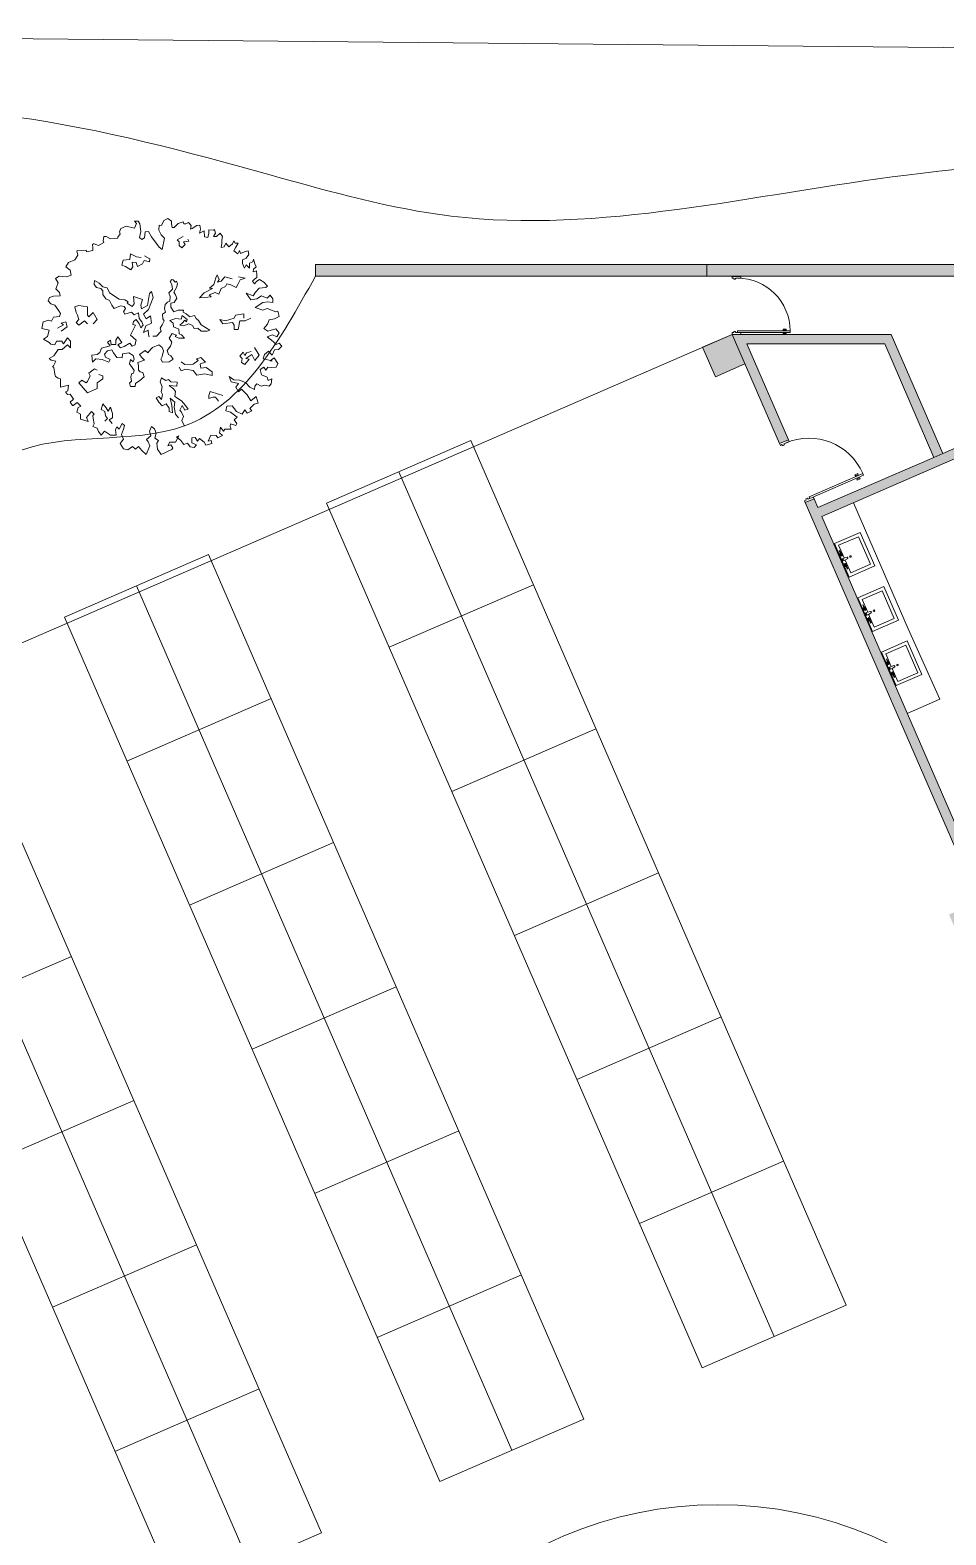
# Model space of a CAD drawing. Header units: metres. Extents: x -48 to 2360, y -1392 to 453.
# Drawn here: x 1259.06 to 1273.28, y -79.57 to -56.2 of the extents above; entities that cross this region are included whole.
import ezdxf

# ---------------------------------------------------------------- set-up
doc = ezdxf.new("R2010")
doc.units = ezdxf.units.M
doc.layers.add('PyV', color=4, linetype='Continuous', lineweight=5, transparency=0.3)
doc.layers.add('TECHOS', color=220, linetype='Continuous', lineweight=18)
doc.layers.add('trazo', color=7, linetype='Continuous', lineweight=18)
doc.layers.add('Vegetación-h', color=7, linetype='Continuous', lineweight=5, true_color=0x5f7f00, transparency=0.5)

# ---------------------------------------------------------------- blocks, each defined once
blk = doc.blocks.new('A$C47781D45')
at = {"layer": 'PyV', "ltscale": 0.05}
for points in [[(0, 0.15), (0, 0), (0, 0), (0.03, 0), (0.03, 0.03), (0.05, 0.03), (0.05, 0.06), (0.03, 0.06), (0.03, 0.15)], [(1, 0.15), (1, 0), (1, 0), (0.97, 0), (0.97, 0.03), (0.95, 0.03), (0.95, 0.06), (0.97, 0.06), (0.97, 0.15)]]:
    blk.add_lwpolyline(points, close=True, dxfattribs=at)
blk = doc.blocks.new('A$C0EB300D3')
at = {"layer": 'PyV', "ltscale": 0.05}
for points in [[(0.017, 0.05), (0, 0.05), (0, 0), (0.017, 0)], [(0.072, 0.05), (0.09, 0.05), (0.09, 0), (0.072, 0)]]:
    blk.add_lwpolyline(points, close=True, dxfattribs=at)
for points in [[(0.03, 0.04), (0.017, 0.04), (0.017, 0.01), (0.03, 0.01)], [(0.06, 0.04), (0.072, 0.04), (0.072, 0.01), (0.06, 0.01)]]:
    blk.add_lwpolyline(points, dxfattribs=at)
blk = doc.blocks.new('A$C2C4F1FC9')
at = {"layer": 'PyV', "ltscale": 0.05}
blk.add_lwpolyline([(0.03, 0), (0.06, 0), (0.06, 0.91), (0.03, 0.91)], close=True, dxfattribs=at)
blk.add_blockref('A$C0EB300D3', (0, 0.79), dxfattribs=at)
blk = doc.blocks.new('A$C0F255765')
at = {"layer": 'PyV', "ltscale": 0.05}
for name, p in [('A$C2C4F1FC9', (0, 0.09)), ('A$C47781D45', (0, 0))]:
    blk.add_blockref(name, p, dxfattribs=at)
blk = doc.blocks.new('A$C20987058')
at = {"layer": 'PyV', "ltscale": 0.05}
blk.add_arc((0.06, 0.09), 0.91, 0.0001, 89.9998, dxfattribs=at)
blk.add_blockref('A$C0F255765', (0, 0), dxfattribs=at)
blk = doc.blocks.new('arb29')
at = {"layer": 'Vegetación-h', "linetype": 'Continuous'}
for points in [[(1.833, -0.001), (1.929, -0.073), (1.976, -0.118), (2.022, -0.099), (2.061, -0.145), (2.008, -0.196), (1.95, -0.203), (1.91, -0.281), (1.857, -0.222), (1.793, -0.275), (1.774, -0.339), (1.91, -0.373), (1.878, -0.373), (1.942, -0.326), (2.001, -0.411), (1.976, -0.47), (1.905, -0.477), (1.846, -0.47), (1.812, -0.517), (1.78, -0.47), (1.727, -0.504), (1.748, -0.587), (1.833, -0.626), (1.852, -0.679), (1.905, -0.653), (1.897, -0.73), (1.865, -0.764), (1.799, -0.751), (1.74, -0.764), (1.676, -0.73), (1.644, -0.764), (1.636, -0.815), (1.565, -0.778), (1.5, -0.706), (1.402, -0.672), (1.317, -0.666), (1.245, -0.613), (1.277, -0.698), (1.389, -0.725), (1.349, -0.778), (1.389, -0.855), (1.434, -0.81), (1.525, -0.9), (1.578, -0.991), (1.663, -0.927), (1.695, -1.031), (1.631, -1.044), (1.565, -1.11), (1.597, -1.148), (1.525, -1.182), (1.487, -1.135), (1.447, -1.201), (1.357, -1.161), (1.291, -1.071), (1.206, -1.076), (1.192, -1.148), (1.264, -1.169), (1.37, -1.246), (1.323, -1.286), (1.362, -1.345), (1.349, -1.377), (1.264, -1.35), (1.259, -1.39), (1.277, -1.435), (1.232, -1.435), (1.179, -1.435), (1.155, -1.462), (1.109, -1.403), (1.096, -1.488), (1.141, -1.533), (1.07, -1.566), (1.043, -1.533), (0.958, -1.526), (0.919, -1.619), (0.966, -1.611), (0.977, -1.658), (0.881, -1.683), (0.854, -1.637), (0.783, -1.579), (0.75, -1.619), (0.716, -1.56), (0.665, -1.566), (0.665, -1.645), (0.737, -1.677), (0.698, -1.717), (0.639, -1.709), (0.599, -1.651), (0.541, -1.67), (0.495, -1.611), (0.424, -1.552), (0.463, -1.539), (0.41, -1.637), (0.32, -1.637), (0.293, -1.69), (0.339, -1.677), (0.371, -1.722), (0.352, -1.749), (0.189, -1.826), (0.131, -1.741), (0.123, -1.651), (0.144, -1.611), (0.091, -1.573), (0.11, -1.494), (0.085, -1.43), (0.038, -1.39), (0.006, -1.462), (0.025, -1.539), (-0.039, -1.592), (-0.013, -1.632), (0.014, -1.69), (-0.047, -1.826), (-0.111, -1.762), (-0.164, -1.704), (-0.209, -1.741), (-0.255, -1.704), (-0.332, -1.755), (-0.398, -1.736), (-0.451, -1.658), (-0.398, -1.586), (-0.43, -1.515), (-0.398, -1.435), (-0.379, -1.377), (-0.417, -1.345), (-0.462, -1.435), (-0.502, -1.396), (-0.523, -1.443), (-0.51, -1.526), (-0.6, -1.526), (-0.691, -1.462), (-0.744, -1.526), (-0.783, -1.467), (-0.808, -1.416), (-0.874, -1.39), (-0.855, -1.35), (-0.867, -1.265), (-0.874, -1.22), (-0.855, -1.201), (-0.893, -1.156), (-0.972, -1.254), (-0.946, -1.312), (-1.063, -1.278), (-1.063, -1.201), (-1.122, -1.169), (-1.103, -1.097), (-1.057, -1.076), (-1.116, -1.018), (-1.18, -1.063), (-1.188, -1.063), (-1.225, -1.012), (-1.174, -0.967), (-1.225, -0.887), (-1.265, -0.895), (-1.297, -0.855), (-1.259, -0.836), (-1.252, -0.751), (-1.377, -0.783), (-1.377, -0.719), (-1.377, -0.653), (-1.414, -0.64), (-1.454, -0.613), (-1.462, -0.581), (-1.48, -0.477), (-1.499, -0.464), (-1.486, -0.451), (-1.448, -0.379), (-1.52, -0.36), (-1.552, -0.334), (-1.48, -0.294), (-1.414, -0.196), (-1.35, -0.196), (-1.265, -0.124), (-1.22, -0.171), (-1.22, -0.065), (-1.265, -0.014), (-1.331, -0.105), (-1.356, -0.065), (-1.435, -0.065), (-1.462, -0.124), (-1.526, -0.112), (-1.552, -0.086), (-1.637, -0.033), (-1.579, 0.007), (-1.552, 0.103), (-1.664, 0.129), (-1.643, 0.233), (-1.558, 0.26), (-1.513, 0.247), (-1.486, 0.305), (-1.39, 0.318), (-1.377, 0.364), (-1.403, 0.403), (-1.462, 0.494), (-1.526, 0.515), (-1.565, 0.56), (-1.545, 0.613), (-1.486, 0.632), (-1.382, 0.638), (-1.39, 0.691), (-1.448, 0.749), (-1.414, 0.84), (-1.454, 0.906), (-1.395, 0.946), (-1.284, 0.933), (-1.212, 0.957), (-1.225, 1.037), (-1.292, 1.088), (-1.252, 1.154), (-1.154, 1.199), (-1.108, 1.271), (-1.122, 1.337), (-0.978, 1.35), (-0.972, 1.324), (-0.874, 1.343), (-0.874, 1.382), (-0.88, 1.433), (-0.861, 1.447), (-0.855, 1.447), (-0.783, 1.422), (-0.704, 1.467), (-0.712, 1.492), (-0.704, 1.558), (-0.664, 1.558), (-0.6, 1.526), (-0.483, 1.532), (-0.483, 1.552), (-0.451, 1.598), (-0.457, 1.63), (-0.438, 1.683), (-0.353, 1.721), (-0.228, 1.688), (-0.196, 1.76), (-0.228, 1.8), (-0.17, 1.8), (-0.143, 1.755), (-0.13, 1.636), (-0.151, 1.545), (-0.111, 1.513), (-0.071, 1.539), (-0.058, 1.63), (-0.007, 1.636), (0.038, 1.552), (0.157, 1.396), (0.203, 1.356), (0.24, 1.532), (0.189, 1.585), (0.15, 1.656), (0.157, 1.734), (0.195, 1.728)], [(0.195, 1.728), (0.227, 1.806), (0.293, 1.838), (0.346, 1.8), (0.346, 1.755), (0.359, 1.702), (0.392, 1.702), (0.45, 1.76), (0.528, 1.787), (0.541, 1.755), (0.573, 1.755), (0.613, 1.779), (0.652, 1.728), (0.645, 1.675), (0.671, 1.683), (0.743, 1.728), (0.788, 1.734), (0.801, 1.675), (0.783, 1.611), (0.854, 1.649), (0.86, 1.552), (0.913, 1.545), (0.926, 1.611), (0.926, 1.662), (0.998, 1.656), (1.017, 1.67), (1.03, 1.611), (0.998, 1.558), (1.049, 1.558), (1.102, 1.611), (1.141, 1.558), (1.128, 1.505), (1.128, 1.454), (1.121, 1.388), (1.168, 1.401), (1.192, 1.454), (1.24, 1.401), (1.298, 1.447), (1.317, 1.492), (1.336, 1.454), (1.381, 1.454), (1.349, 1.396), (1.317, 1.337), (1.376, 1.29), (1.402, 1.343), (1.421, 1.297), (1.48, 1.324), (1.538, 1.337), (1.551, 1.278), (1.506, 1.225), (1.453, 1.199), (1.453, 1.14), (1.48, 1.069), (1.506, 1.122), (1.559, 1.069), (1.559, 1.148), (1.61, 1.167), (1.623, 1.207), (1.644, 1.135), (1.663, 1.088), (1.623, 1.05), (1.617, 1.01), (1.668, 1.029), (1.676, 0.965), (1.676, 0.925), (1.636, 0.899), (1.604, 0.866), (1.636, 0.827), (1.676, 0.866), (1.716, 0.893), (1.78, 0.848), (1.838, 0.789), (1.812, 0.768), (1.708, 0.755), (1.655, 0.696), (1.617, 0.638), (1.506, 0.677), (1.578, 0.574), (1.676, 0.592), (1.748, 0.638), (1.833, 0.6), (1.878, 0.651), (1.923, 0.592), (1.923, 0.534), (1.846, 0.547), (1.767, 0.534), (1.65, 0.456), (1.767, 0.417), (1.833, 0.443), (1.969, 0.39), (2.001, 0.398), (2.022, 0.318), (1.95, 0.281), (1.865, 0.267), (1.838, 0.196), (1.78, 0.129), (1.846, 0.09), (1.969, 0.124), (2.022, 0.065), (1.982, -0.001), (1.918, 0.031), (1.833, -0.001)], [(0.528, 1.559), (0.437, 1.507), (0.469, 1.475), (0.469, 1.422), (0.508, 1.382), (0.561, 1.435), (0.535, 1.475), (0.619, 1.487), (0.6, 1.52)], [(-0.124, 1.233), (-0.195, 1.246), (-0.286, 1.291), (-0.3, 1.2), (-0.404, 1.194), (-0.424, 1.115), (-0.365, 1.096), (-0.281, 1.044), (-0.254, 1.089), (-0.261, 1.161), (-0.202, 1.155), (-0.182, 1.096), (-0.104, 1.135), (-0.078, 1.187), (0.007, 1.167), (0.013, 1.214), (-0.072, 1.259)], [(1.291, 0.901), (1.174, 0.933), (1.122, 0.867), (1.063, 0.848), (1.089, 0.894), (1.057, 0.965), (1.037, 0.919), (1.004, 0.815), (0.939, 0.756), (0.985, 0.75), (0.855, 0.685), (0.782, 0.606), (0.861, 0.613), (0.966, 0.62), (0.932, 0.652), (1.024, 0.692), (1.082, 0.665), (1.122, 0.75), (1.187, 0.783), (1.206, 0.822), (1.272, 0.808), (1.35, 0.769), (1.376, 0.815), (1.415, 0.887), (1.494, 0.913), (1.39, 0.933)], [(0.059, 0.013), (0.118, 0.013), (0.189, 0.091), (0.17, 0.137), (0.202, 0.189), (0.235, 0.248), (0.215, 0.28), (0.209, 0.352), (0.254, 0.384), (0.241, 0.436), (0.248, 0.502), (0.287, 0.541), (0.32, 0.554), (0.326, 0.626), (0.306, 0.685), (0.365, 0.744), (0.352, 0.815), (0.326, 0.861), (0.352, 0.894), (0.372, 0.887), (0.404, 0.848), (0.424, 0.867), (0.444, 0.822), (0.424, 0.769), (0.385, 0.697), (0.411, 0.652), (0.431, 0.6), (0.392, 0.535), (0.34, 0.522), (0.34, 0.463), (0.385, 0.391), (0.451, 0.418), (0.535, 0.418), (0.528, 0.384), (0.574, 0.359), (0.633, 0.313), (0.705, 0.332), (0.73, 0.286), (0.769, 0.254), (0.809, 0.189), (0.946, 0.104), (0.9, 0.091), (0.809, 0.091), (0.757, 0.137), (0.698, 0.13), (0.672, 0.175), (0.619, 0.202), (0.535, 0.17), (0.476, 0.182), (0.515, 0.215), (0.555, 0.261), (0.58, 0.234), (0.594, 0.268), (0.515, 0.332), (0.496, 0.274), (0.417, 0.286), (0.32, 0.254), (0.372, 0.215), (0.378, 0.157), (0.463, 0.118), (0.469, 0.046), (0.503, 0.032), (0.548, -0.02), (0.463, -0.02), (0.404, 0.007), (0.424, 0.026), (0.359, 0.052), (0.313, -0.02), (0.352, -0.079), (0.333, -0.144), (0.281, -0.209), (0.3, -0.274), (0.34, -0.294), (0.372, -0.346), (0.313, -0.385), (0.209, -0.392), (0.183, -0.346), (0.202, -0.306), (0.222, -0.215), (0.202, -0.163), (0.15, -0.124), (0.052, -0.163), (0.027, -0.19), (-0.02, -0.249), (-0.059, -0.209), (-0.15, -0.274), (-0.118, -0.313), (-0.072, -0.359), (-0.176, -0.399), (-0.163, -0.451), (-0.163, -0.515), (-0.137, -0.542), (-0.098, -0.555), (-0.078, -0.62), (-0.143, -0.678), (-0.209, -0.724), (-0.215, -0.771), (-0.286, -0.771), (-0.306, -0.718), (-0.274, -0.685), (-0.281, -0.62), (-0.267, -0.567), (-0.241, -0.562), (-0.229, -0.522), (-0.261, -0.476), (-0.306, -0.418), (-0.286, -0.353), (-0.248, -0.385), (-0.229, -0.346), (-0.248, -0.288), (-0.313, -0.249), (-0.411, -0.261), (-0.417, -0.326), (-0.502, -0.32), (-0.554, -0.249), (-0.58, -0.202), (-0.646, -0.215), (-0.691, -0.268), (-0.678, -0.313), (-0.606, -0.353), (-0.626, -0.392), (-0.73, -0.353), (-0.828, -0.34), (-0.88, -0.392), (-0.887, -0.281), (-0.808, -0.274), (-0.763, -0.242), (-0.737, -0.177), (-0.606, -0.138), (-0.646, -0.079), (-0.599, -0.052), (-0.587, -0.118), (-0.515, -0.118), (-0.515, -0.052), (-0.483, 0), (-0.424, -0.085), (-0.483, -0.124), (-0.443, -0.17), (-0.385, -0.15), (-0.3, -0.098), (-0.261, -0.144), (-0.215, -0.124), (-0.209, -0.085), (-0.202, -0.052), (-0.286, 0.026), (-0.261, 0.078), (-0.209, 0.182), (-0.254, 0.195), (-0.241, 0.241), (-0.202, 0.268), (-0.156, 0.202), (-0.13, 0.143), (-0.091, 0.182), (-0.111, 0.234), (-0.156, 0.286), (-0.163, 0.372), (-0.229, 0.345), (-0.274, 0.384), (-0.378, 0.352), (-0.397, 0.391), (-0.365, 0.443), (-0.385, 0.47), (-0.443, 0.483), (-0.542, 0.443), (-0.58, 0.495), (-0.613, 0.567), (-0.672, 0.593), (-0.717, 0.658), (-0.717, 0.717), (-0.75, 0.75), (-0.815, 0.769), (-0.855, 0.815), (-0.848, 0.874), (-0.776, 0.835), (-0.717, 0.776), (-0.652, 0.763), (-0.613, 0.685), (-0.463, 0.587), (-0.378, 0.574), (-0.326, 0.547), (-0.339, 0.522), (-0.261, 0.47), (-0.229, 0.515), (-0.241, 0.626), (-0.104, 0.581), (-0.13, 0.495), (-0.118, 0.436), (-0.026, 0.489), (0.007, 0.672), (0.039, 0.704), (0.065, 0.613), (-0.007, 0.424), (-0.084, 0.352), (-0.046, 0.28), (0.02, 0.326), (0.039, 0.215), (-0.052, 0.17), (-0.084, 0.071), (-0.013, 0.104), (-0.007, 0.039), (0, 0)], [(-0.87, 0.204), (-0.804, 0.27), (-0.87, 0.379), (-0.935, 0.314), (-0.956, 0.336), (-0.956, 0.467), (-1.089, 0.488), (-1.154, 0.467), (-1.132, 0.379), (-1.11, 0.336), (-1.089, 0.27), (-1.132, 0.226), (-1.089, 0.183), (-1.001, 0.248), (-0.956, 0.204)], [(-1.422, 0.137), (-1.331, 0.189), (-1.363, 0.215), (-1.291, 0.234), (-1.272, 0.157), (-1.363, 0.091)], [(1.472, 0.291), (1.472, 0.357), (1.341, 0.336), (1.319, 0.291), (1.188, 0.248), (1.1, 0.27), (1.144, 0.204), (1.297, 0.226), (1.319, 0.183), (1.319, 0.117), (1.384, 0.117), (1.407, 0.248), (1.494, 0.248), (1.582, 0.291)], [(1.585, -0.229), (1.513, -0.249), (1.487, -0.288), (1.461, -0.235), (1.408, -0.301), (1.447, -0.333), (1.435, -0.399), (1.487, -0.431), (1.553, -0.346), (1.501, -0.333), (1.598, -0.274), (1.644, -0.365), (1.709, -0.281), (1.637, -0.163)], [(0.496, -0.385), (0.555, -0.431), (0.685, -0.424), (0.764, -0.365), (0.737, -0.34), (0.802, -0.32), (0.874, -0.392), (0.796, -0.418), (0.802, -0.483), (0.887, -0.476), (0.978, -0.542), (0.978, -0.601), (0.868, -0.574), (0.744, -0.594), (0.685, -0.522), (0.567, -0.503), (0.496, -0.529), (0.469, -0.47)], [(-0.804, -0.519), (-0.848, -0.496), (-0.935, -0.562), (-0.913, -0.605), (-0.956, -0.693), (-0.979, -0.715), (-1.044, -0.671), (-1.089, -0.715), (-0.956, -0.869), (-0.804, -0.803), (-0.804, -0.715), (-0.717, -0.65), (-0.717, -0.605), (-0.782, -0.584)], [(0.548, -1.384), (0.508, -1.298), (0.535, -1.234), (0.503, -1.168), (0.476, -1.136), (0.515, -1.064), (0.555, -1.136), (0.607, -1.123), (0.567, -1.064), (0.503, -0.992), (0.398, -0.927), (0.411, -0.848), (0.378, -0.809), (0.313, -0.757), (0.431, -0.764), (0.437, -0.705), (0.34, -0.698), (0.3, -0.66), (0.261, -0.678), (0.195, -0.633), (0.17, -0.698), (0.202, -0.776), (0.189, -0.855), (0.209, -0.894), (0.195, -0.973), (0.15, -0.927), (0.111, -0.946), (0.15, -1.012), (0.202, -1.07), (0.267, -1.037), (0.313, -1.109), (0.313, -1.161), (0.365, -1.181), (0.352, -1.064), (0.326, -0.953), (0.398, -1.012), (0.392, -1.089), (0.411, -1.2), (0.456, -1.259)], [(1.144, -0.912), (1.078, -0.89), (0.947, -0.846), (0.926, -0.912), (0.926, -0.956), (0.991, -0.934), (1.034, -0.934), (1.078, -1)], [(-0.685, -1.311), (-0.646, -1.266), (-0.678, -1.227), (-0.685, -1.161), (-0.744, -1.129), (-0.717, -1.037), (-0.665, -1.103), (-0.633, -1.155), (-0.599, -1.089), (-0.567, -1.188), (-0.567, -1.259), (-0.619, -1.286), (-0.574, -1.345)]]:
    blk.add_lwpolyline(points, dxfattribs=at)

msp = doc.modelspace()

# ---------------------------------------------------------------- hatches: boundary and pattern name
at = {"layer": 'trazo', "ltscale": 7, "transparency": 33554687}
h = msp.add_hatch(color=256, dxfattribs=at)
h.dxf.hatch_style = 1
h.paths.add_polyline_path([(1269.963, -60.921), (1269.505, -61.12), (1269.704, -61.579), (1270.162, -61.38)])
h.paths.add_polyline_path([(1273.789, -69.734), (1273.331, -69.933), (1273.53, -70.392), (1273.989, -70.193)])
h.paths.add_polyline_path([(1285.607, -75.072, 1), (1286.607, -75.072, 1)])
h.paths.add_polyline_path([(1277.593, -78.496), (1277.135, -78.695), (1277.334, -79.154), (1277.793, -78.955)])
h.paths.add_polyline_path([(1261.224, -85.603), (1260.765, -85.802), (1260.964, -86.261), (1261.423, -86.062)])
h.paths.add_polyline_path([(1257.42, -76.841), (1256.961, -77.04), (1257.16, -77.499), (1257.619, -77.3)])
h.paths.add_polyline_path([(1253.594, -68.028), (1253.135, -68.227), (1253.334, -68.686), (1253.793, -68.487)])
h.paths.add_polyline_path([(1308.096, -59.837), (1307.596, -59.837), (1307.596, -60.337), (1308.096, -60.337)])
h.paths.add_polyline_path([(1308.096, -65.02), (1307.596, -65.02), (1307.596, -65.52), (1308.096, -65.52)])
h.paths.add_polyline_path([(1321.93, -65.17), (1321.43, -65.17), (1321.43, -65.52), (1321.93, -65.52)])
h.paths.add_polyline_path([(1321.93, -65.02), (1321.43, -65.02), (1321.43, -65.17), (1321.93, -65.17)])
h.paths.add_polyline_path([(1321.93, -59.837), (1321.43, -59.837), (1321.43, -60.337), (1321.93, -60.337)])
h.paths.add_polyline_path([(1329.096, -60.02), (1328.596, -60.02), (1328.596, -60.337), (1329.096, -60.337)])
h.paths.add_polyline_path([(1329.096, -59.837), (1328.596, -59.837), (1328.596, -60.02), (1329.096, -60.02)])
h.paths.add_polyline_path([(1331.096, -59.837), (1330.596, -59.837), (1330.596, -60.02), (1331.096, -60.02)])
h.paths.add_polyline_path([(1331.096, -60.02), (1330.596, -60.02), (1330.596, -60.337), (1331.096, -60.337)])
h.paths.add_polyline_path([(1329.096, -65.02), (1328.596, -65.02), (1328.596, -65.52), (1329.096, -65.52)])
h.paths.add_polyline_path([(1342.596, -59.837), (1342.096, -59.837), (1342.096, -60.019), (1342.596, -60.016)])
h.paths.add_polyline_path([(1342.596, -60.02), (1342.096, -60.02), (1342.096, -60.33), (1342.596, -60.33)])
h.paths.add_polyline_path([(1345.596, -59.837), (1345.096, -59.837), (1345.096, -60.02), (1345.596, -60.02)])
h.paths.add_polyline_path([(1345.596, -60.02), (1345.096, -60.02), (1345.096, -60.337), (1345.596, -60.337)])
h.paths.add_polyline_path([(1357.088, -59.907), (1356.588, -59.907), (1356.588, -60.407), (1357.088, -60.407)])
h.paths.add_polyline_path([(1357.088, -75.91), (1356.588, -75.91), (1356.588, -76.41), (1357.088, -76.41)])
h.paths.add_polyline_path([(1345.596, -75.879), (1345.096, -75.879), (1345.096, -76.379), (1345.596, -76.379)])
h.paths.add_polyline_path([(1342.596, -75.873), (1342.096, -75.873), (1342.096, -76.373), (1342.596, -76.373)])
h.paths.add_polyline_path([(1331.096, -75.839), (1330.596, -75.839), (1330.596, -76.339), (1331.096, -76.339)])
h.paths.add_polyline_path([(1328.596, -75.856), (1328.096, -75.856), (1328.096, -76.356), (1328.596, -76.356)])
h.paths.add_polyline_path([(1328.596, -80.912), (1328.096, -80.912), (1328.096, -81.412), (1328.596, -81.412)])
h.paths.add_polyline_path([(1328.596, -85.962), (1328.096, -85.962), (1328.096, -86.462), (1328.596, -86.462)])
h.paths.add_polyline_path([(1328.596, -91.75), (1328.096, -91.75), (1328.096, -92.25), (1328.596, -92.25)])
h.paths.add_polyline_path([(1328.596, -97.412), (1328.096, -97.412), (1328.096, -97.912), (1328.596, -97.912)])
h.paths.add_polyline_path([(1331.096, -97.973), (1330.596, -97.973), (1330.596, -98.473), (1331.096, -98.473)])
h.paths.add_polyline_path([(1308.096, -97.412), (1307.596, -97.412), (1307.596, -97.912), (1308.096, -97.912)])
h.paths.add_polyline_path([(1308.096, -91.75), (1307.596, -91.75), (1307.596, -92.102), (1307.596, -92.25), (1308.096, -92.25)])
h.paths.add_polyline_path([(1308.096, -85.962), (1307.596, -85.962), (1307.596, -86.462), (1308.096, -86.462)])
h.paths.add_polyline_path([(1308.096, -80.912), (1307.596, -80.912), (1307.596, -81.412), (1308.096, -81.412)])
h.paths.add_polyline_path([(1308.096, -75.856), (1307.596, -75.856), (1307.596, -76.356), (1308.096, -76.356)])
h.paths.add_polyline_path([(1342.596, -98.007), (1342.096, -98.007), (1342.096, -98.507), (1342.596, -98.507)])
h.paths.add_polyline_path([(1345.596, -98.013), (1345.096, -98.013), (1345.096, -98.513), (1345.596, -98.513)])
h.paths.add_polyline_path([(1357.088, -98.044), (1356.588, -98.044), (1356.588, -98.544), (1357.088, -98.544)])
h.paths.add_polyline_path([(1266.36, -97.433), (1265.901, -97.632), (1266.1, -98.091), (1266.559, -97.891)])
h = msp.add_hatch(color=256, dxfattribs=at)
h.dxf.hatch_style = 1
h.paths.add_polyline_path([(1307.596, -80.912), (1301.796, -80.912), (1301.796, -81.062), (1307.446, -81.062), (1307.446, -81.412), (1307.596, -81.412)])
h.paths.add_polyline_path([(1300.646, -81.062), (1300.796, -81.062), (1300.796, -80.912), (1296.646, -80.912), (1296.646, -84.412), (1296.796, -84.412), (1296.796, -81.062), (1300.496, -81.062), (1300.496, -84.412), (1300.646, -84.412)])
h.paths.add_polyline_path([(1301.946, -85.562), (1300.646, -85.562), (1300.646, -85.412), (1300.496, -85.412), (1300.496, -85.562), (1296.796, -85.562), (1296.796, -85.412), (1296.646, -85.412), (1296.646, -85.712), (1301.946, -85.712)])
h.paths.add_polyline_path([(1301.946, -89.212), (1296.796, -89.212), (1296.796, -88.612), (1296.646, -88.612), (1296.646, -89.362), (1301.946, -89.362)])
h.paths.add_polyline_path([(1307.596, -88.462), (1307.446, -88.462), (1307.446, -89.212), (1303.946, -89.212), (1303.946, -89.362), (1307.596, -89.362)])
h.paths.add_polyline_path([(1307.596, -85.962), (1307.446, -85.962), (1307.446, -86.462), (1307.596, -86.462)])
h.paths.add_polyline_path([(1307.596, -92.102), (1302.946, -92.102), (1302.946, -92.252), (1307.446, -92.252), (1307.596, -92.25)])
h.paths.add_polyline_path([(1301.946, -92.102), (1296.646, -92.102), (1296.646, -92.962), (1296.796, -92.962), (1296.796, -92.252), (1301.946, -92.252)])
h.paths.add_polyline_path([(1301.946, -94.112), (1296.796, -94.112), (1296.796, -93.962), (1296.646, -93.962), (1296.646, -94.262), (1301.946, -94.262)])
h.paths.add_polyline_path([(1301.946, -97.762), (1296.796, -97.762), (1296.796, -97.162), (1296.646, -97.162), (1296.646, -97.912), (1301.946, -97.912)])
h.paths.add_polyline_path([(1307.596, -97.012), (1307.446, -97.012), (1307.446, -97.762), (1303.946, -97.762), (1303.946, -97.912), (1307.596, -97.912)])
h.paths.add_polyline_path([(1307.596, -95.862), (1307.446, -95.862), (1307.446, -96.012), (1307.596, -96.012)])
h.paths.add_polyline_path([(1321.43, -65.02), (1315.93, -65.02), (1315.93, -65.17), (1321.43, -65.17)])
h.paths.add_polyline_path([(1342.096, -59.837), (1331.096, -59.837), (1331.096, -60.02), (1341.91, -60.02), (1342.096, -60.019)])
h.paths.add_polyline_path([(1330.596, -59.837), (1329.096, -59.837), (1329.096, -60.02), (1330.596, -60.02)])
h.paths.add_polyline_path([(1345.096, -59.837), (1342.596, -59.837), (1342.596, -60.02), (1345.096, -60.02)])
h.paths.add_polyline_path([(1358.493, -65.281), (1358.343, -65.281), (1358.343, -73.374), (1358.493, -73.374)])
h.paths.add_polyline_path([(1363.803, -73.384), (1363.655, -73.41), (1366.012, -87.029, -0.006774), (1366.155, -86.976)])
h.paths.add_polyline_path([(1269.572, -59.837), (1263.492, -59.837), (1263.492, -60.02), (1269.572, -60.02)])
h.paths.add_polyline_path([(1276.971, -66.675), (1276.939, -66.602), (1275.517, -67.219), (1275.549, -67.292)])
h.paths.add_polyline_path([(1276.541, -65.684), (1276.509, -65.611), (1275.087, -66.228), (1275.119, -66.302)])
h.paths.add_polyline_path([(1276.11, -64.694), (1276.079, -64.62), (1274.657, -65.238), (1274.689, -65.311)])
h.paths.add_polyline_path([(1275.68, -63.703), (1275.649, -63.63), (1274.227, -64.247), (1274.259, -64.32)])
h.paths.add_polyline_path([(1278.22, -63.778), (1278.188, -63.704), (1276.767, -64.322), (1276.798, -64.395)])
h.paths.add_polyline_path([(1277.79, -62.787), (1277.758, -62.714), (1276.336, -63.331), (1276.368, -63.404)])
h = msp.add_hatch(color=256, dxfattribs=at)
h.dxf.hatch_style = 1
h.paths.add_polyline_path([(1295.292, -59.974), (1295.233, -59.837), (1281.989, -65.587), (1282.048, -65.724)])
h.paths.add_polyline_path([(1280.856, -66.242), (1280.796, -66.104), (1278.057, -67.294), (1277.369, -67.592), (1276.085, -68.15), (1276.144, -68.287), (1277.704, -67.61), (1277.983, -68.252), (1278.12, -68.193), (1277.841, -67.551)], flags=17)
h.paths.add_polyline_path([(1278.5, -69.445), (1278.699, -69.904), (1278.837, -69.844), (1278.518, -69.11), (1278.381, -69.17), (1278.441, -69.307), (1274.509, -71.014), (1274.371, -71.074), (1274.63, -71.67), (1274.768, -71.611), (1274.568, -71.152)])
h.paths.add_polyline_path([(1272.43, -60.921), (1269.963, -60.921), (1270.7, -62.618), (1270.838, -62.558), (1270.192, -61.071), (1272.332, -61.071), (1273.096, -62.832), (1273.234, -62.772)], flags=17)
h.paths.add_polyline_path([(1279.492, -59.837), (1269.572, -59.837), (1269.572, -60.02), (1279.408, -60.02), (1279.434, -60.08), (1273.234, -62.772), (1273.096, -62.832), (1271.296, -63.613), (1271.236, -63.476), (1271.098, -63.535), (1274.371, -71.074), (1274.509, -71.014), (1271.355, -63.751), (1275.012, -62.163), (1275.7, -61.865), (1279.494, -60.217), (1281.851, -65.646), (1281.714, -65.706), (1281.773, -65.844), (1281.911, -65.784), (1282.707, -67.618), (1282.845, -67.559), (1282.048, -65.724), (1281.989, -65.587)])
h.paths.add_polyline_path([(1275.15, -62.104), (1275.012, -62.163), (1277.369, -67.592), (1277.507, -67.533)], flags=17)
h.paths.add_polyline_path([(1275.7, -61.865), (1275.562, -61.924), (1277.919, -67.353), (1278.057, -67.294)], flags=17)

# ---------------------------------------------------------------- linework, layer by layer
at = {"layer": 'TECHOS', "ltscale": 7, "transparency": 33554687}
msp.add_lwpolyline([(1269.963, -60.921), (1253.135, -68.227), (1266.1, -98.091), (1266.559, -97.891), (1286.107, -75.072), (1279.572, -60.02), (1273.234, -62.772), (1272.43, -60.921)], close=True, dxfattribs=at)
at = {"layer": 'trazo', "transparency": 33554687}
for p, q in [((1279.492, -59.837), (1269.572, -59.837)), ((1279.408, -60.02), (1269.572, -60.02)), ((1271.098, -63.535), (1274.63, -71.67))]:
    msp.add_line(p, q, dxfattribs=at)
at = {"layer": 'trazo', "transparency": 33554585}
for p, q in [((1265.905, -62.572), (1271.735, -76.001)), ((1264.785, -63.058), (1270.616, -76.487)), ((1261.832, -64.34), (1267.662, -77.769)), ((1260.713, -64.826), (1266.543, -78.255)), ((1266.876, -64.81), (1264.638, -65.782)), ((1262.803, -66.578), (1260.565, -67.55)), ((1267.848, -67.048), (1265.61, -68.02)), ((1258.731, -68.346), (1263.589, -79.537)), ((1257.612, -68.832), (1262.47, -80.023)), ((1263.775, -68.816), (1261.537, -69.788)), ((1268.82, -69.286), (1266.581, -70.258)), ((1259.702, -70.584), (1257.464, -71.556)), ((1264.747, -71.054), (1262.509, -72.026)), ((1269.791, -71.524), (1267.553, -72.496)), ((1260.674, -72.823), (1258.436, -73.794)), ((1265.719, -73.293), (1263.48, -74.264)), ((1270.763, -73.763), (1268.525, -74.734)), ((1261.646, -75.061), (1259.408, -76.032)), ((1266.69, -75.531), (1264.452, -76.502)), ((1262.618, -77.299), (1260.379, -78.271))]:
    msp.add_line(p, q, dxfattribs=at)
at = {"layer": 'trazo', "transparency": 33554559}
msp.add_lwpolyline([(1370.136, -99.641), (1369.994, -98.112), (1362.231, -56.4), (1302.906, -56.749), (1244.762, -56.195), (1212.05, -56.623), (1194.493, -57.433), (1164.682, -56.962), (1142.619, -57.58), (1099.647, -58.105), (1075.319, -59.093)], dxfattribs=at)
at = {"layer": 'trazo', "ltscale": 7, "transparency": 33554687}
for points in [[(1263.492, -59.837), (1263.492, -60.02)], [(1263.492, -59.837), (1269.572, -59.837)], [(1269.572, -60.02), (1269.572, -59.837)], [(1269.572, -60.02), (1263.492, -60.02)], [(1270.7, -62.618), (1270.838, -62.558)], [(1273.096, -62.832), (1273.234, -62.772)], [(1271.098, -63.535), (1271.236, -63.476)]]:
    msp.add_lwpolyline(points, dxfattribs=at)
at = {"layer": 'trazo', "transparency": 33554687}
for points in [[(1273.234, -62.772), (1279.434, -60.08)], [(1269.963, -60.921), (1269.505, -61.12), (1269.704, -61.579), (1270.162, -61.38)], [(1270.7, -62.618), (1269.963, -60.921), (1272.43, -60.921), (1273.234, -62.772)], [(1270.838, -62.558), (1270.192, -61.071), (1272.332, -61.071), (1273.096, -62.832)], [(1271.355, -63.751), (1275.012, -62.163)], [(1271.296, -63.613), (1273.096, -62.832)], [(1271.296, -63.613), (1271.236, -63.476)], [(1271.355, -63.751), (1274.509, -71.014)]]:
    msp.add_lwpolyline(points, dxfattribs=at)
at = {"layer": 'trazo', "transparency": 33554585}
for points in [[(1263.666, -63.543), (1265.905, -62.572)], [(1271.735, -76.001), (1269.497, -76.972), (1263.666, -63.543)], [(1259.594, -65.312), (1261.832, -64.34)], [(1267.662, -77.769), (1265.424, -78.741), (1259.594, -65.312)], [(1263.589, -79.537), (1261.351, -80.509), (1256.493, -69.318)]]:
    msp.add_lwpolyline(points, dxfattribs=at)
at = {"layer": 'trazo', "transparency": 33554508}
for points in [[(1272.683, -66.809), (1273.186, -66.59), (1272.698, -65.494), (1271.848, -63.537)], [(1271.717, -64.428), (1271.804, -64.627), (1272.113, -64.493), (1271.926, -64.064), (1271.617, -64.198), (1271.703, -64.395)], [(1271.661, -64.362), (1271.645, -64.369), (1271.627, -64.33), (1271.644, -64.323)], [(1271.658, -64.355), (1271.648, -64.359), (1271.637, -64.334), (1271.647, -64.33)], [(1271.652, -64.319), (1271.664, -64.314), (1271.682, -64.353), (1271.669, -64.359)], [(1271.655, -64.326), (1271.662, -64.323), (1271.673, -64.349), (1271.666, -64.352)], [(1271.679, -64.445), (1271.715, -64.429), (1271.758, -64.403)], [(1271.715, -64.486), (1271.698, -64.493), (1271.715, -64.533), (1271.732, -64.526)], [(1271.718, -64.493), (1271.708, -64.497), (1271.719, -64.523), (1271.729, -64.519)], [(1271.74, -64.522), (1271.753, -64.517), (1271.735, -64.477), (1271.723, -64.483)], [(1271.737, -64.515), (1271.744, -64.512), (1271.733, -64.487), (1271.726, -64.49)], [(1272.083, -65.27), (1272.169, -65.469), (1272.478, -65.335), (1272.292, -64.906), (1271.983, -65.04), (1272.068, -65.237)], [(1272.026, -65.204), (1272.01, -65.211), (1271.993, -65.172), (1272.009, -65.165)], [(1272.023, -65.197), (1272.014, -65.201), (1272.003, -65.176), (1272.012, -65.172)], [(1272.017, -65.161), (1272.03, -65.156), (1272.047, -65.195), (1272.034, -65.201)], [(1272.02, -65.168), (1272.027, -65.165), (1272.038, -65.191), (1272.031, -65.194)], [(1272.044, -65.287), (1272.08, -65.271), (1272.124, -65.245)], [(1272.08, -65.328), (1272.064, -65.335), (1272.081, -65.375), (1272.097, -65.368)], [(1272.083, -65.335), (1272.074, -65.339), (1272.085, -65.365), (1272.094, -65.361)], [(1272.105, -65.364), (1272.118, -65.359), (1272.101, -65.319), (1272.088, -65.325)], [(1272.102, -65.357), (1272.109, -65.354), (1272.098, -65.329), (1272.091, -65.332)], [(1272.448, -66.112), (1272.535, -66.311), (1272.844, -66.177), (1272.658, -65.748), (1272.349, -65.882), (1272.434, -66.079)], [(1272.392, -66.046), (1272.376, -66.053), (1272.358, -66.014), (1272.375, -66.007)], [(1272.389, -66.039), (1272.38, -66.043), (1272.368, -66.018), (1272.378, -66.014)], [(1272.383, -66.003), (1272.396, -65.998), (1272.413, -66.037), (1272.4, -66.043)], [(1272.386, -66.01), (1272.393, -66.007), (1272.404, -66.033), (1272.397, -66.036)], [(1272.41, -66.129), (1272.446, -66.113), (1272.49, -66.087)], [(1272.446, -66.17), (1272.429, -66.177), (1272.447, -66.217), (1272.463, -66.21)], [(1272.449, -66.177), (1272.439, -66.181), (1272.451, -66.207), (1272.46, -66.203)], [(1272.471, -66.206), (1272.484, -66.201), (1272.467, -66.161), (1272.454, -66.167)], [(1272.468, -66.199), (1272.475, -66.196), (1272.464, -66.171), (1272.457, -66.174)]]:
    msp.add_lwpolyline(points, dxfattribs=at)
for points in [[(1271.778, -64.693), (1272.179, -64.519), (1271.952, -63.998), (1271.552, -64.172)], [(1271.626, -64.283), (1271.635, -64.28), (1271.67, -64.362), (1271.662, -64.366)], [(1271.68, -64.436), (1271.691, -64.431), (1271.683, -64.413), (1271.672, -64.417)], [(1271.749, -64.565), (1271.757, -64.562), (1271.721, -64.479), (1271.713, -64.483)], [(1272.143, -65.535), (1272.544, -65.361), (1272.318, -64.84), (1271.917, -65.014)], [(1271.992, -65.125), (1272, -65.122), (1272.036, -65.204), (1272.028, -65.208)], [(1272.046, -65.278), (1272.056, -65.273), (1272.048, -65.255), (1272.038, -65.259)], [(1272.114, -65.407), (1272.123, -65.404), (1272.087, -65.321), (1272.079, -65.325)], [(1272.509, -66.377), (1272.91, -66.203), (1272.683, -65.682), (1272.283, -65.856)], [(1272.358, -65.967), (1272.366, -65.964), (1272.401, -66.046), (1272.393, -66.05)], [(1272.411, -66.12), (1272.422, -66.115), (1272.414, -66.097), (1272.403, -66.101)], [(1272.48, -66.249), (1272.488, -66.246), (1272.452, -66.163), (1272.444, -66.167)]]:
    msp.add_lwpolyline(points, close=True, dxfattribs=at)
for points in [[(1271.663, -64.411), (1271.699, -64.396), (1271.748, -64.382, -0.471925), (1271.758, -64.403)], [(1272.028, -65.253), (1272.064, -65.238), (1272.113, -65.224, -0.471925), (1272.124, -65.245)], [(1272.394, -66.095), (1272.43, -66.08), (1272.479, -66.066, -0.471925), (1272.49, -66.087)]]:
    msp.add_lwpolyline(points, format="xyb", dxfattribs=at)
for centre in [(1271.8, -64.372), (1272.166, -65.214), (1272.531, -66.056)]:
    msp.add_circle(centre, 0.0126, dxfattribs=at)
at = {"layer": 'trazo', "ltscale": 7, "transparency": 33554687}
msp.add_circle((1269.738, -85.233), 6.132, dxfattribs=at)
at = {"layer": 'trazo', "transparency": 33554508}
for centre in [(1271.703, -64.413), (1272.069, -65.255), (1272.434, -66.097)]:
    msp.add_arc(centre, 0.0405, 178.5196, 232.3666, dxfattribs=at)
at = {"layer": 'trazo', "transparency": 33554585}
for points in [[(1248.588, -57.754), (1252.854, -58.419), (1254.919, -57.754), (1262.806, -58.45), (1265.599, -59.084), (1272.669, -58.447), (1288.786, -58.935), (1298.014, -58.935), (1307.596, -59.837)], [(1252.298, -66.299), (1256.625, -65.18), (1258.793, -62.776), (1261.458, -62.344), (1263.492, -60.02)]]:
    msp.add_spline(points, degree=3, dxfattribs=at)

# ---------------------------------------------------------------- block references
at = {"layer": 'trazo', "transparency": 33554687}
msp.add_blockref('arb29', (1260.909, -60.961), dxfattribs=at)
at = {"layer": 'trazo', "ltscale": 0.05, "transparency": 33554687, "xscale": -0.8999999999999986, "yscale": 0.8999999999999986, "zscale": 0.8999999999999986, "rotation": 270}
msp.add_blockref('A$C20987058', (1269.963, -60.921), dxfattribs=at)
at = {"layer": 'trazo', "ltscale": 0.05, "transparency": 33554687, "xscale": -1, "rotation": 293.4682208312335}
msp.add_blockref('A$C20987058', (1271.098, -63.535), dxfattribs=at)

doc.saveas('drawing.dxf')
